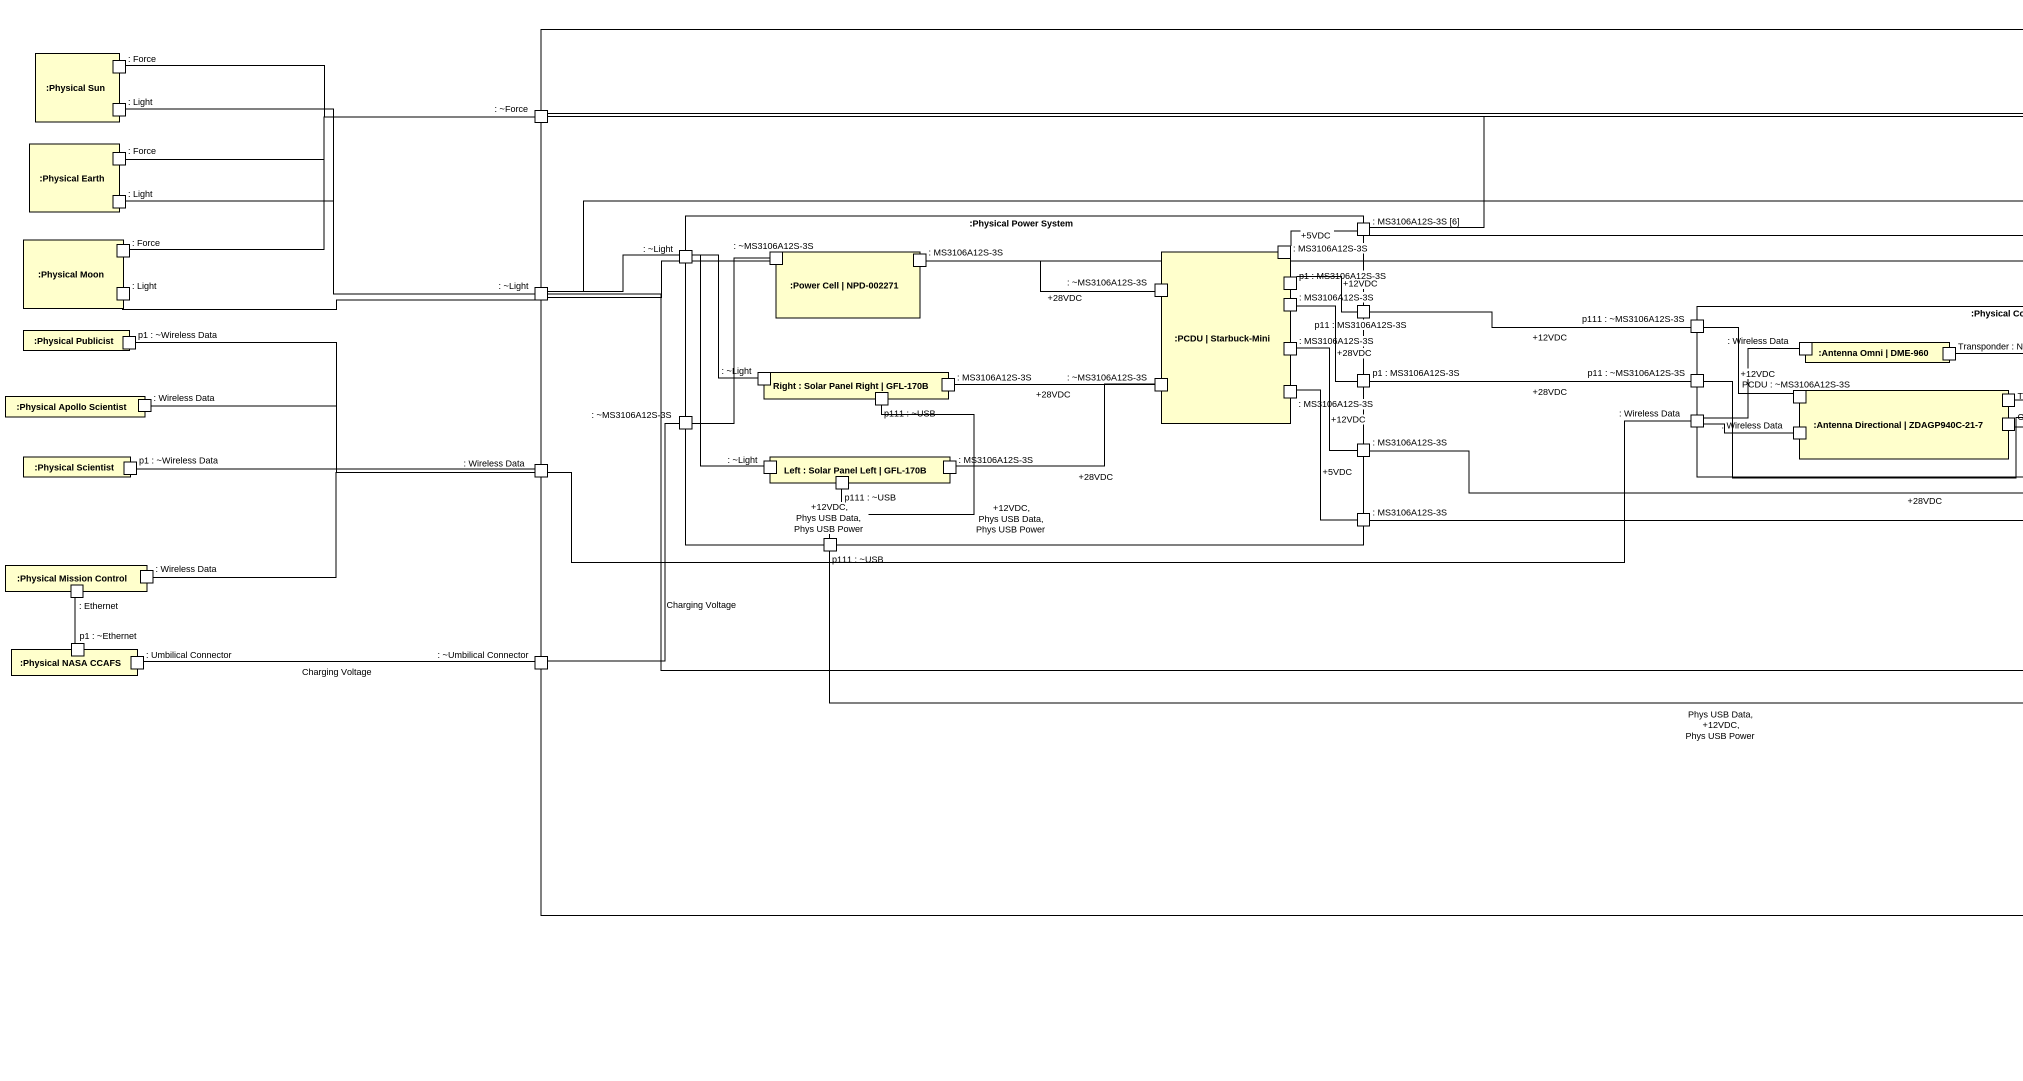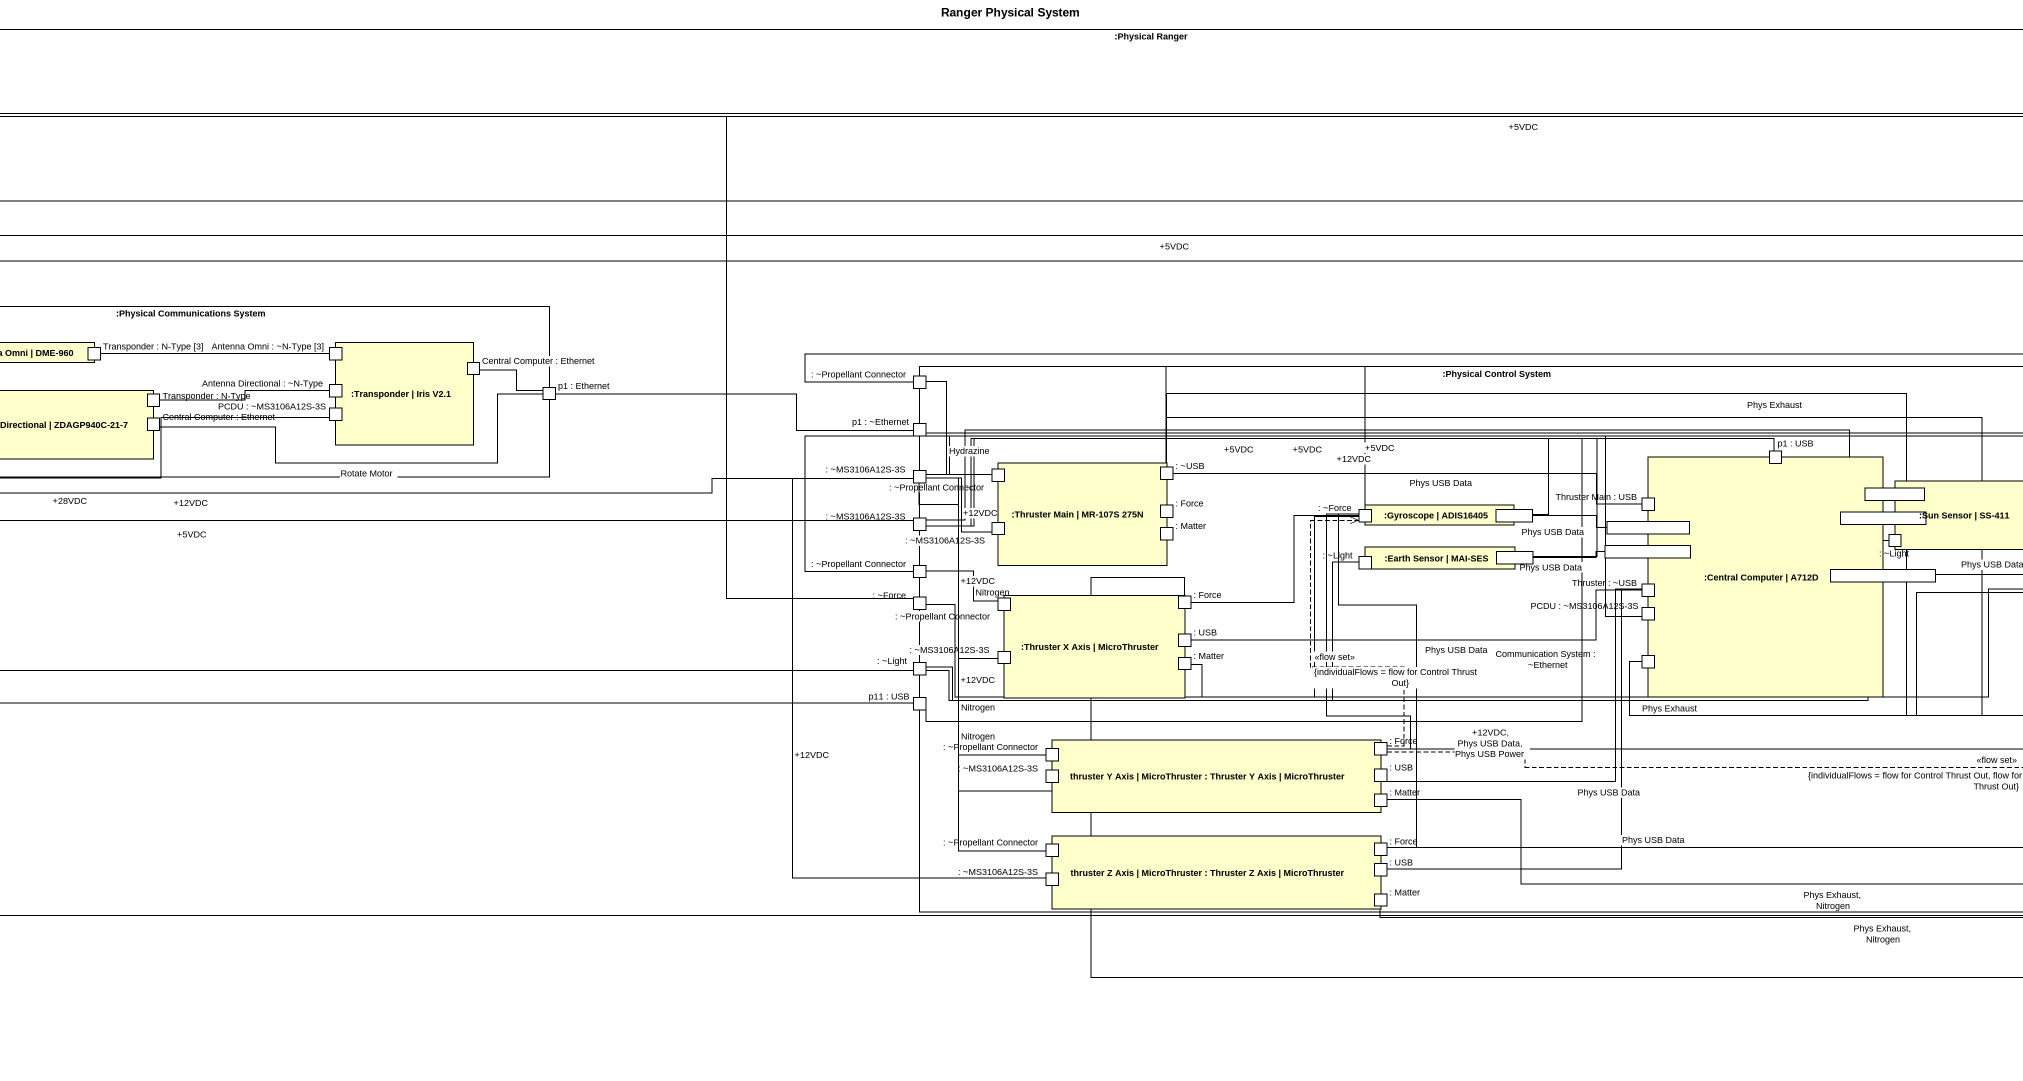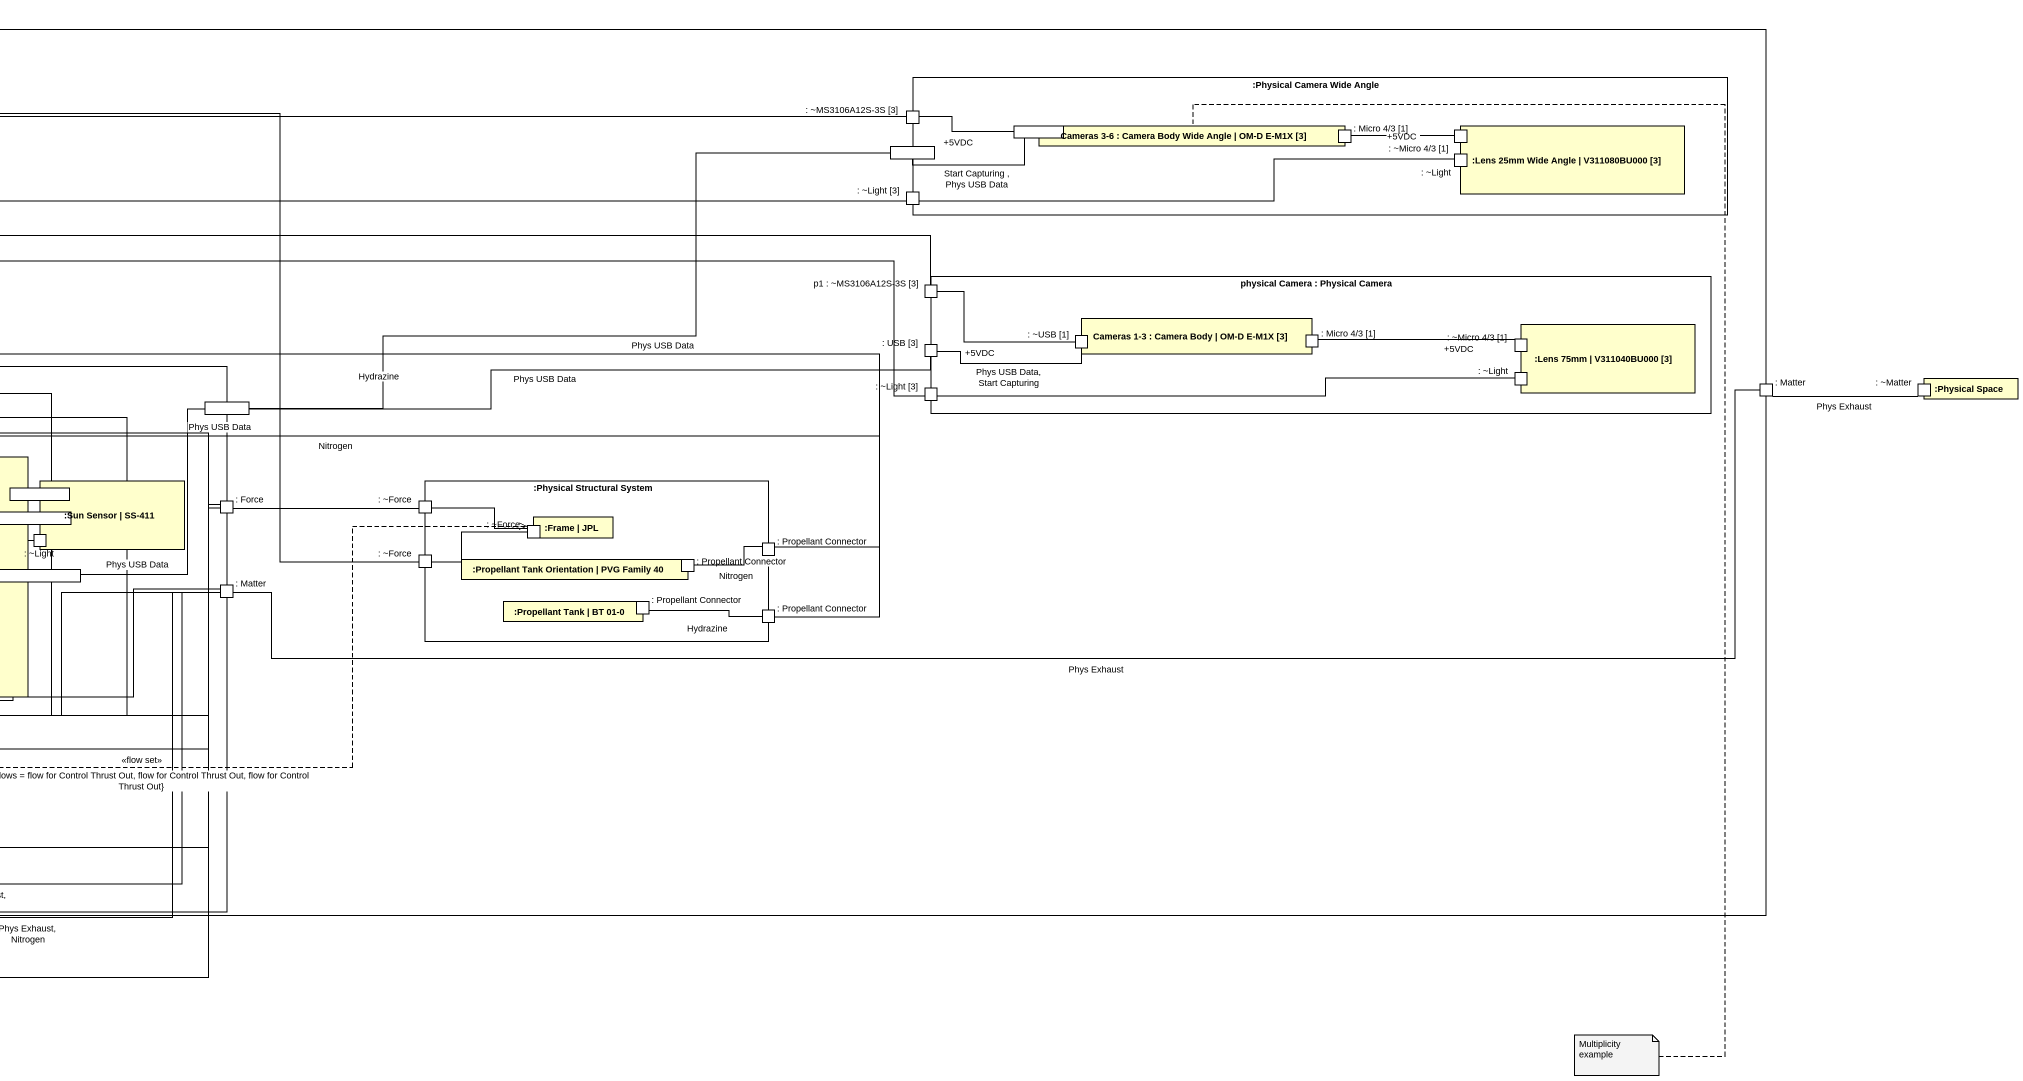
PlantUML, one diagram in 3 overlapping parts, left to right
@startuml
title Ranger Physical System
rectangle ":Physical Ranger" as Physical_Ranger {
  rectangle ":Physical Camera Wide Angle" as Physical_Camera_Wide_Angle {
    port ": ~MS3106A12S-3S [3]" as MS3106A12S_3S_3
    port " " as port1
    rectangle "Cameras 3-6 : Camera Body Wide Angle | OM-D E-M1X [3]" as Cameras_3_6 {
      port " " as port2
      port ": Micro 4/3 [1]" as Micro_4_3_1
    }
    rectangle ":Lens 25mm Wide Angle | V311080BU000 [3]" as Lens_25mm_Wide_Angle {
      port ": ~Micro 4/3 [1]" as Micro_4_3_1_2
      port ": ~Light" as Light_2
    }
    port ": ~Light [3]" as Light_3_2
  }
  port ": ~Force" as Force_2
  rectangle ":Physical Power System" as Physical_Power_System {
    port ": MS3106A12S-3S [6]" as MS3106A12S_3S_6
    port ": ~Light" as Light_4
    rectangle ":Power Cell | NPD-002271" as Power_Cell_NPD_002271 {
      port ": ~MS3106A12S-3S" as MS3106A12S_3S
      port ": MS3106A12S-3S" as MS3106A12S_3S_2
    }
    rectangle ":PCDU | Starbuck-Mini" as PCDU_Starbuck_Mini {
      port ": MS3106A12S-3S" as MS3106A12S_3S_4
      port "p1 : MS3106A12S-3S" as p1_MS3106A12S_3S
      port ": ~MS3106A12S-3S" as MS3106A12S_3S_5
      port ": MS3106A12S-3S" as MS3106A12S_3S_7
      port ": MS3106A12S-3S" as MS3106A12S_3S_8
      port ": ~MS3106A12S-3S" as MS3106A12S_3S_10
      port ": MS3106A12S-3S" as MS3106A12S_3S_11
    }
    port "p11 : MS3106A12S-3S" as p11_MS3106A12S_3S
    rectangle "Right : Solar Panel Right | GFL-170B" as Right_ {
      port ": ~Light" as Light_7
      port "p111 : ~USB" as p111_USB
      port ": MS3106A12S-3S" as MS3106A12S_3S_9
    }
    port "p1 : MS3106A12S-3S" as p1_MS3106A12S_3S_2
    port ": ~MS3106A12S-3S" as MS3106A12S_3S_12
    rectangle "Left : Solar Panel Left | GFL-170B" as Left_ {
      port ": ~Light" as Light_9
      port ": MS3106A12S-3S" as MS3106A12S_3S_13
      port "p111 : ~USB" as p111_USB_2
    }
    port ": MS3106A12S-3S" as MS3106A12S_3S_14
    port "p111 : ~USB" as p111_USB_3
    port ": MS3106A12S-3S" as MS3106A12S_3S_16
  }
  rectangle "physical Camera : Physical Camera" as physical_Camera {
    port "p1 : ~MS3106A12S-3S [3]" as p1_MS3106A12S_3S_3
    port ": USB [3]" as USB_3
    rectangle "Cameras 1-3 : Camera Body | OM-D E-M1X [3]" as Cameras_1_3 {
      port ": ~USB [1]" as USB_1
      port ": Micro 4/3 [1]" as Micro_4_3_1_3
    }
    rectangle ":Lens 75mm | V311040BU000 [3]" as Lens_75mm_V311040BU000_3 {
      port ": ~Micro 4/3 [1]" as Micro_4_3_1_4
      port ": ~Light" as Light_8
    }
    port ": ~Light [3]" as Light_3_3
  }
  port ": ~Light" as Light_6
  rectangle ":Physical Communications System" as Physical_Communications {
    port "p111 : ~MS3106A12S-3S" as p111_MS3106A12S_3S
    rectangle ":Antenna Omni | DME-960" as Antenna_Omni_DME_960 {
      port ": Wireless Data" as Wireless_Data
      port "Transponder : N-Type [3]" as Transponder_N_Type_3
    }
    rectangle ":Transponder | Iris V2.1" as Transponder_Iris_V2_1 {
      port "Antenna Omni : ~N-Type [3]" as Antenna_Omni_N_Type_3
      port "Antenna Directional : ~N-Type" as Antenna_Directional_N_Type
      port "Central Computer : Ethernet" as Central_Computer_Ethernet
      port "PCDU : ~MS3106A12S-3S" as PCDU_MS3106A12S_3S_2
    }
    port "p11 : ~MS3106A12S-3S" as p11_MS3106A12S_3S_2
    rectangle ":Antenna Directional | ZDAGP940C-21-7" as Antenna_Directional {
      port "PCDU : ~MS3106A12S-3S" as PCDU_MS3106A12S_3S
      port ": Wireless Data" as Wireless_Data_4
      port "Transponder : N-Type" as Transponder_N_Type
      port "Central Computer : Ethernet" as Central_Computer_Ethernet_2
    }
    port "p1 : Ethernet" as p1_Ethernet
    port ": Wireless Data" as Wireless_Data_3
  }
  rectangle ":Physical Control System" as Physical_Control_System {
    port ": ~Propellant Connector" as Propellant_Connector
    port "p1 : ~Ethernet" as p1_Ethernet_2
    port " " as port3
    port ": ~MS3106A12S-3S" as MS3106A12S_3S_15
    rectangle ":Thruster Main | MR-107S 275N" as Thruster_Main_MR_107S_275N {
      port ": ~Propellant Connector" as Propellant_Connector_2
      port ": ~USB" as USB
      port ": Force" as Force_5
      port ": ~MS3106A12S-3S" as MS3106A12S_3S_18
      port ": Matter" as Matter_3
    }
    rectangle ":Central Computer | A712D" as Central_Computer_A712D {
      port "p1 : USB" as p1_USB
      port "Thruster Main : USB" as Thruster_Main_USB
      port " " as port6
      port " " as port7
      port " " as port8
      port "Thruster : ~USB" as Thruster_USB
      port " " as port10
      port "PCDU : ~MS3106A12S-3S" as PCDU_MS3106A12S_3S_3
      port "Communication System : ~Ethernet" as Communication_System
    }
    rectangle ":Gyroscope | ADIS16405" as Gyroscope_ADIS16405 {
      port ": ~Force" as Force_6
      port " " as port4
    }
    rectangle ":Sun Sensor | SS-411" as Sun_Sensor_SS_411 {
      port " " as port5
      port ": ~Light" as Light_10
    }
    port ": Force" as Force_7
    port ": ~MS3106A12S-3S" as MS3106A12S_3S_17
    rectangle ":Earth Sensor | MAI-SES" as Earth_Sensor_MAI_SES {
      port ": ~Light" as Light_11
      port " " as port9
    }
    port ": ~Propellant Connector" as Propellant_Connector_4
    port ": Matter" as Matter_4
    port ": ~Force" as Force_11
    rectangle ":Thruster X Axis | MicroThruster" as Thruster_X_Axis {
      port ": ~Propellant Connector" as Propellant_Connector_6
      port ": Force" as Force_12
      port ": ~MS3106A12S-3S" as MS3106A12S_3S_19
      port ": USB" as USB_2
      port ": Matter" as Matter_5
    }
    port ": ~Light" as Light_12
    port "p11 : USB" as p11_USB
    rectangle "thruster Y Axis | MicroThruster : Thruster Y Axis | MicroThruster" as thruster_Y_Axis {
      port ": ~MS3106A12S-3S" as MS3106A12S_3S_20
      port ": ~Propellant Connector" as Propellant_Connector_9
      port ": USB" as USB_4
      port ": Force" as Force_13
      port ": Matter" as Matter_6
    }
    rectangle "thruster Z Axis | MicroThruster : Thruster Z Axis | MicroThruster" as thruster_Z_Axis {
      port ": ~Propellant Connector" as Propellant_Connector_10
      port ": Force" as Force_14
      port ": ~MS3106A12S-3S" as MS3106A12S_3S_21
      port ": USB" as USB_5
      port ": Matter" as Matter_7
    }
  }
  port ": Matter" as Matter
  port ": Wireless Data" as Wireless_Data_5
  rectangle ":Physical Structural System" as Physical_Structural_System {
    port ": ~Force" as Force_8
    rectangle ":Frame | JPL" as Frame_JPL {
      port ": ~Force" as Force_9
    }
    port ": Propellant Connector" as Propellant_Connector_3
    port ": ~Force" as Force_10
    rectangle ":Propellant Tank Orientation | PVG Family 40" as Propellant_Tank_Orientation {
      port ": Propellant Connector" as Propellant_Connector_5
    }
    rectangle ":Propellant Tank | BT 01-0" as Propellant_Tank_BT_01_0 {
      port ": Propellant Connector" as Propellant_Connector_7
    }
    port ": Propellant Connector" as Propellant_Connector_8
  }
  port ": ~Umbilical Connector" as Umbilical_Connector_2
}
rectangle ":Physical Sun" as Physical_Sun {
  port ": Force" as Force
  port ": Light" as Light
}
rectangle ":Physical Earth" as Physical_Earth {
  port ": Force" as Force_3
  port ": Light" as Light_3
}
rectangle ":Physical Moon" as Physical_Moon {
  port ": Force" as Force_4
  port ": Light" as Light_5
}
rectangle ":Physical Publicist" as Physical_Publicist {
  port "p1 : ~Wireless Data" as p1_Wireless_Data
}
rectangle ":Physical Space" as Physical_Space {
  port ": ~Matter" as Matter_2
}
rectangle ":Physical Apollo Scientist" as Physical_Apollo_Scientist {
  port ": Wireless Data" as Wireless_Data_2
}
rectangle ":Physical Scientist" as Physical_Scientist {
  port "p1 : ~Wireless Data" as p1_Wireless_Data_2
}
rectangle ":Physical Mission Control" as Physical_Mission_Control {
  port ": Ethernet" as Ethernet
  port ": Wireless Data" as Wireless_Data_6
}
rectangle ":Physical NASA CCAFS" as Physical_NASA_CCAFS {
  port "p1 : ~Ethernet" as p1_Ethernet_3
  port ": Umbilical Connector" as Umbilical_Connector
}
Force -right- Force_2
MS3106A12S_3S_3 -left- MS3106A12S_3S_6 : +5VDC
Force_3 -right- Force_2
port1 -left- port3 : Phys USB Data
port2 -left- MS3106A12S_3S_3 : +5VDC
port2 -left- port1 : Start Capturing , Phys USB Data
Micro_4_3_1 -right- Micro_4_3_1_2 : +5VDC
Light_2 -left- Light_3_2
Light_3_2 -left- Light_6
MS3106A12S_3S_6 -left- MS3106A12S_3S_4 : +5VDC
Force_4 -right- Force_2
Light_4 -left- Light_6
MS3106A12S_3S -- MS3106A12S_3S_12
Light_6 -left- Light
Light_6 -left- Light_3
Light_6 -left- Light_5
MS3106A12S_3S_5 -left- MS3106A12S_3S_2 : +28VDC
p11_MS3106A12S_3S -left- p1_MS3106A12S_3S : +12VDC
p1_MS3106A12S_3S_3 -left- MS3106A12S_3S_6 : +5VDC
p1_Wireless_Data -right- Wireless_Data_5
p111_MS3106A12S_3S -left- p11_MS3106A12S_3S : +12VDC
Transponder_N_Type_3 -right- Antenna_Omni_N_Type_3
USB_1 -left- p1_MS3106A12S_3S_3 : +5VDC
USB_1 -left- USB_3 : Phys USB Data, Start Capturing
Micro_4_3_1_4 -left- Micro_4_3_1_3 : +5VDC
Light_7 -up- Light_4
MS3106A12S_3S_9 -right- MS3106A12S_3S_10 : +28VDC
MS3106A12S_3S_10 -left- MS3106A12S_3S_13 : +28VDC
p1_MS3106A12S_3S_2 -up- MS3106A12S_3S_7 : +28VDC
p11_MS3106A12S_3S_2 -left- p1_MS3106A12S_3S_2 : +28VDC
PCDU_MS3106A12S_3S -up- p111_MS3106A12S_3S : +12VDC
Central_Computer_Ethernet -right- p1_Ethernet
p1_Ethernet -right- p1_Ethernet_2
Light_3_3 -left- Light_6
Light_8 -left- Light_3_3
Matter -right- Matter_2 : Phys Exhaust
Matter -left- Matter_4 : Phys Exhaust
Wireless_Data_2 -right- Wireless_Data_5
MS3106A12S_3S_12 -- Umbilical_Connector_2 : Charging Voltage
Wireless_Data_3 -up- Wireless_Data
Wireless_Data_3 -right- Wireless_Data_4
Transponder_N_Type -right- Antenna_Directional_N_Type
Central_Computer_Ethernet_2 -right- p1_Ethernet : Rotate Motor
PCDU_MS3106A12S_3S_2 -left- p11_MS3106A12S_3S_2 : +28VDC
p1_Ethernet_2 -right- Communication_System
port3 -right- USB_3 : Phys USB Data
p1_Wireless_Data_2 -right- Wireless_Data_5
Wireless_Data_5 -right- Wireless_Data_3
Light_9 -up- Light_4
MS3106A12S_3S_14 -up- MS3106A12S_3S_8 : +12VDC
MS3106A12S_3S_14 -right- MS3106A12S_3S_15 : +12VDC
Propellant_Connector_2 -up- Propellant_Connector : Hydrazine
USB -right- Thruster_Main_USB : Phys USB Data
p1_USB -left- p11_USB : +12VDC, Phys USB Data, Phys USB Power
Force_5 -right- Force_6
Force_6 -left- Force_11
Force_6 -- Force_13
Force_6 -- Force_14
port4 -left- MS3106A12S_3S_17 : +5VDC
port4 -right- port7 : Phys USB Data
port5 -left- MS3106A12S_3S_17 : +5VDC
Force_7 -left- Force_5
Force_7 -right- Force_8
Force_7 -left- Force_12
Force_7 -left- Force_13
Force_7 -left- Force_14
p111_USB_3 -up- p111_USB : +12VDC, Phys USB Data, Phys USB Power
p111_USB_3 -up- p111_USB_2 : +12VDC, Phys USB Data, Phys USB Power
MS3106A12S_3S_16 -up- MS3106A12S_3S_11 : +5VDC
MS3106A12S_3S_16 -right- MS3106A12S_3S_17 : +5VDC
MS3106A12S_3S_18 -up- MS3106A12S_3S_15 : +12VDC
port8 -up- port5
Light_10 -left- Light_12
Force_9 -left- Force_8
Force_9 -left- Force_10
Propellant_Connector_3 -left- Propellant_Connector_4 : Nitrogen
Propellant_Connector_3 -left- Propellant_Connector_5 : Nitrogen
Ethernet -- p1_Ethernet_3
Wireless_Data_6 -right- Wireless_Data_5
Light_11 -left- Light_12
port9 -left- MS3106A12S_3S_17 : +5VDC
port9 -right- port6 : Phys USB Data
Thruster_USB -- USB_4 : Phys USB Data
Thruster_USB -- USB_5 : Phys USB Data
port10 -up- port3 : Phys USB Data\nPhys USB Data
Matter_4 -left- Matter_3 : Phys Exhaust
Matter_4 -left- Matter_5 : Phys Exhaust
Matter_4 -left- Matter_6 : Phys Exhaust, Nitrogen
Matter_4 -left- Matter_7 : Phys Exhaust, Nitrogen
Force_10 -left- Force_2
Force_11 -left- Force_2
Propellant_Connector_6 -left- Propellant_Connector_4 : Nitrogen
Force_12 -right- Force_6
PCDU_MS3106A12S_3S_3 -left- MS3106A12S_3S_15 : +12VDC
Propellant_Connector_8 -left- Propellant_Connector : Hydrazine
Propellant_Connector_8 -left- Propellant_Connector_7 : Hydrazine
Umbilical_Connector -right- Umbilical_Connector_2 : Charging Voltage
Light_12 -left- Light_6
MS3106A12S_3S_19 -up- MS3106A12S_3S_15 : +12VDC
USB_2 -right- Thruster_USB : Phys USB Data
p11_USB -left- p111_USB_3 : Phys USB Data, +12VDC, Phys USB Power
MS3106A12S_3S_20 -up- MS3106A12S_3S_15 : +12VDC
Propellant_Connector_9 -up- Propellant_Connector_4 : Nitrogen
Force_13 .up.> Force_6 : <<flow set>>\n{individualFlows = flow for Control Thrust Out}
Force_13 .right.> Force_9 : <<flow set>>\n{individualFlows = flow for Control Thrust Out, flow for Control Thrust Out, flow for Control Thrust Out}
Propellant_Connector_10 -up- Propellant_Connector_4 : Nitrogen
MS3106A12S_3S_21 -up- MS3106A12S_3S_15 : +12VDC
note bottom of Cameras_3_6 : Multiplicity example
@enduml
